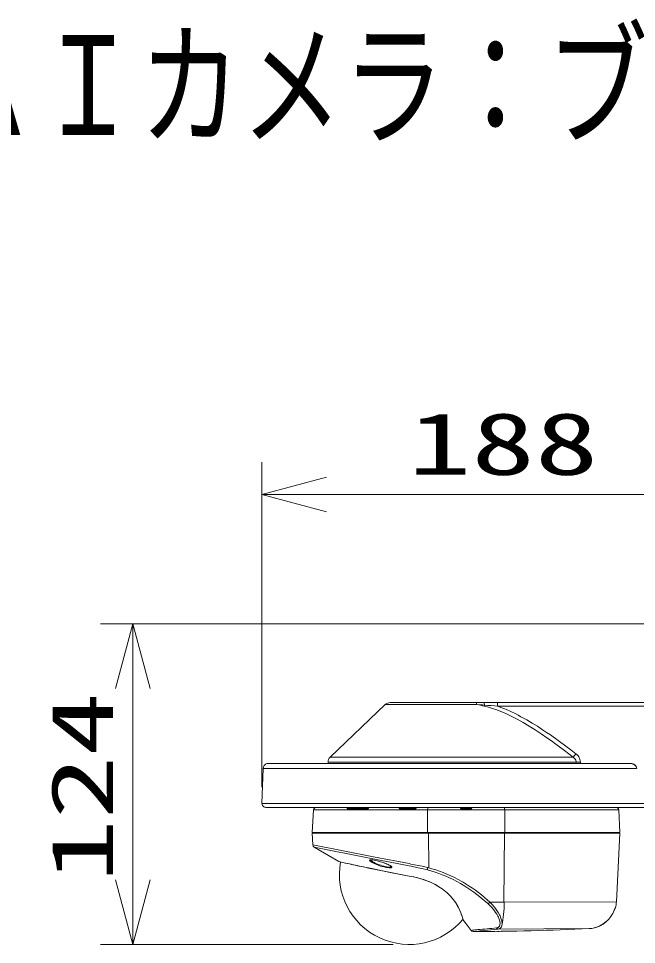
# Model space of a CAD drawing. Units: millimetres on the paper. Extents: x -62 to 65, y -59 to 59.
# Drawn here: x -0.75 to 23.15, y 23.51 to 59.3 of the extents above; entities that cross this region are included whole.
import ezdxf
from ezdxf.enums import TextEntityAlignment as Align

# ---------------------------------------------------------------- set-up
doc = ezdxf.new("R2010")
doc.units = ezdxf.units.MM
doc.layers.add('0-0_MOJI1', color=7, linetype='Continuous')
for name, color, linetype, lineweight in [('0-2_GAIKEI', 4, 'Continuous', 9), ('0-3_SUNPO', 7, 'Continuous', 9), ('0-4_0', 7, 'Continuous', 9)]:
    doc.layers.add(name, color=color, linetype=linetype, lineweight=lineweight)
doc.styles.add('ＭＳ ゴシック', font='')
doc.styles.get('ＭＳ ゴシック').set_extended_font_data('MS Gothic')

# ---------------------------------------------------------------- blocks, each defined once
blk = doc.blocks.new('_Open30')
at = {"layer": '0-4_0'}
blk.add_line((0, 0), (-1, 0), dxfattribs=at)
blk.add_lwpolyline([(-1, 0.2679), (0, 0), (-1, -0.2679)], dxfattribs=at)

msp = doc.modelspace()

# ---------------------------------------------------------------- linework, layer by layer
at = {"layer": '0-2_GAIKEI', "color": 7}
for p, q in [((13.432, 32.785), (11.303, 30.747)), ((17.248, 32.86), (13.618, 32.86)), ((17.248, 32.86), (25.856, 32.86)), ((22.932, 30.503), (8.87, 30.503)), ((11.222, 30.564), (11.219, 30.503)), ((8.713, 30.317), (8.666, 28.965)), ((8.816, 28.81), (25.82, 28.81)), ((10.658, 28.715), (10.612, 27.84)), ((10.665, 28.747), (10.675, 28.747)), ((22.463, 28.715), (22.509, 27.84)), ((10.61, 27.81), (22.51, 27.81)), ((10.634, 27.356), (10.61, 27.81)), ((10.612, 27.84), (18.06, 27.84)), ((18.06, 27.84), (22.509, 27.84)), ((22.372, 25.164), (22.51, 27.81)), ((11.637, 26.716), (10.683, 27.275)), ((22.286, 24.834), (22.286, 24.834)), ((22.32, 24.922), (22.32, 24.922)), ((22.334, 24.932), (22.325, 24.932)), ((21.519, 24.15), (21.519, 24.15))]:
    msp.add_line(p, q, dxfattribs=at)
at = {"layer": '0-2_GAIKEI'}
for p, q in [((16.975, 32.785), (13.432, 32.785)), ((17.27, 32.762), (17.261, 32.723)), ((17.779, 32.86), (17.779, 32.721)), ((25.845, 32.721), (17.779, 32.721)), ((8.856, 30.501), (22.943, 30.501)), ((11.303, 30.747), (20.699, 30.747)), ((20.979, 30.563), (20.979, 30.503)), ((23.149, 30.317), (8.713, 30.317)), ((8.666, 28.965), (23.776, 28.965)), ((10.658, 28.715), (15.069, 28.715)), ((11.975, 28.747), (12.739, 28.747)), ((11.989, 28.76), (12.751, 28.76)), ((12.026, 28.809), (12.028, 28.789)), ((12.028, 28.789), (12.731, 28.789)), ((12.044, 28.79), (12.044, 28.81)), ((12.731, 28.79), (12.044, 28.79)), ((12.731, 28.79), (12.731, 28.81)), ((12.731, 28.79), (12.731, 28.789)), ((12.731, 28.76), (12.731, 28.789)), ((12.781, 28.79), (12.781, 28.789)), ((13.99, 28.79), (13.99, 28.789)), ((14.013, 28.747), (14.582, 28.747)), ((14.02, 28.76), (14.587, 28.76)), ((14.04, 28.79), (14.04, 28.81)), ((14.04, 28.79), (14.04, 28.789)), ((14.567, 28.79), (14.04, 28.79)), ((14.04, 28.76), (14.04, 28.789)), ((14.567, 28.79), (14.567, 28.81)), ((14.567, 28.79), (14.567, 28.789)), ((14.617, 28.79), (14.617, 28.789)), ((15.069, 28.715), (15.061, 27.84)), ((15.069, 28.715), (16.56, 28.715)), ((16.34, 28.809), (16.34, 28.81)), ((16.36, 28.789), (16.36, 28.79)), ((16.759, 28.78), (16.362, 28.78)), ((16.39, 28.76), (16.56, 28.76)), ((16.39, 28.747), (16.56, 28.747)), ((16.731, 28.76), (16.56, 28.76)), ((18.052, 28.715), (16.56, 28.715)), ((16.731, 28.747), (16.731, 28.76)), ((16.761, 28.79), (16.761, 28.789)), ((18.052, 28.715), (22.463, 28.715)), ((18.052, 28.715), (18.06, 27.84)), ((10.64, 27.83), (11.957, 27.83)), ((10.641, 27.81), (10.64, 27.83)), ((12.216, 27.84), (12.216, 27.825)), ((12.56, 27.839), (12.284, 27.839)), ((12.574, 27.83), (14.033, 27.83)), ((14.033, 27.83), (14.032, 27.828)), ((14.058, 27.828), (14.032, 27.828)), ((14.56, 27.83), (15.066, 27.83)), ((15.102, 27.81), (15.114, 26.47)), ((16.56, 27.83), (18.055, 27.83)), ((18.051, 27.81), (18.025, 25.147)), ((18.055, 27.83), (18.055, 27.81)), ((18.055, 27.83), (22.48, 27.83)), ((22.48, 27.81), (22.48, 27.83)), ((22.494, 27.811), (22.494, 27.811)), ((14.36, 26.154), (14.36, 26.154)), ((15.114, 26.47), (15.073, 26.48)), ((15.57, 25.704), (15.568, 25.705)), ((15.827, 25.502), (15.825, 25.503)), ((17.481, 25.145), (18.025, 25.147)), ((18.025, 25.147), (18.026, 25.147)), ((18.026, 25.147), (18.035, 25.147)), ((18.035, 25.147), (22.372, 25.164)), ((17.871, 24.347), (17.871, 24.345)), ((17.871, 24.345), (17.871, 24.344)), ((17.032, 24.029), (16.831, 24.01)), ((17.098, 24.035), (17.032, 24.029)), ((17.804, 24.105), (17.098, 24.035)), ((17.798, 24.018), (17.77, 24.017)), ((17.798, 24.018), (17.916, 24.019)), ((17.804, 24.105), (21.326, 24.123)), ((17.916, 24.019), (17.916, 24.019)), ((17.951, 24.297), (17.951, 24.296)), ((18.266, 24.025), (18.384, 24.027)), ((18.384, 24.027), (18.411, 24.027))]:
    msp.add_line(p, q, dxfattribs=at)
for points in [[(17.27, 32.762), (17.267, 32.793), (17.263, 32.822), (17.258, 32.844), (17.252, 32.857), (17.25, 32.859), (17.248, 32.86)], [(20.699, 30.747), (20.365, 31.003), (20.028, 31.253), (19.858, 31.376), (19.687, 31.497), (19.459, 31.653), (19.229, 31.805), (18.997, 31.951), (18.766, 32.089), (18.651, 32.155), (18.534, 32.219), (18.378, 32.3), (18.222, 32.377), (18.065, 32.45), (17.905, 32.517), (17.744, 32.579), (17.583, 32.634), (17.422, 32.682), (17.261, 32.723)], [(20.807, 30.883), (20.613, 31.032), (20.418, 31.179), (20.121, 31.396), (19.821, 31.608), (19.67, 31.711), (19.519, 31.812), (19.315, 31.943), (19.111, 32.07), (18.905, 32.191), (18.681, 32.316), (18.569, 32.375), (18.457, 32.433), (18.287, 32.514), (18.118, 32.589), (17.948, 32.658), (17.779, 32.721)], [(20.979, 30.563), (20.974, 30.614), (20.963, 30.663), (20.946, 30.711), (20.921, 30.758), (20.891, 30.801), (20.856, 30.84), (20.833, 30.862), (20.807, 30.883)], [(11.222, 30.564), (20.819, 30.564), (20.82, 30.503)], [(20.819, 30.564), (20.818, 30.583), (20.815, 30.602), (20.809, 30.62), (20.802, 30.639), (20.782, 30.672), (20.755, 30.703), (20.728, 30.726), (20.699, 30.747)], [(22.943, 30.501), (22.961, 30.5), (22.982, 30.497), (23.002, 30.493), (23.023, 30.486), (23.056, 30.47), (23.085, 30.448)], [(12.026, 28.809), (12.007, 28.805), (11.989, 28.798), (11.977, 28.792), (11.967, 28.784), (11.96, 28.775), (11.956, 28.765), (11.958, 28.756), (11.963, 28.75), (11.97, 28.748), (11.975, 28.747)], [(12.028, 28.789), (12.012, 28.787), (11.996, 28.784), (11.982, 28.78), (11.977, 28.777), (11.971, 28.772), (11.969, 28.77), (11.97, 28.766), (11.972, 28.763), (11.977, 28.761), (11.989, 28.76)], [(12.739, 28.747), (12.75, 28.749), (12.761, 28.753), (12.773, 28.762), (12.782, 28.773), (12.788, 28.783), (12.795, 28.799), (12.798, 28.806), (12.799, 28.809)], [(13.969, 28.809), (13.968, 28.807), (13.967, 28.801), (13.968, 28.789), (13.971, 28.777), (13.978, 28.766), (13.988, 28.755), (13.999, 28.749), (14.013, 28.747)], [(14.567, 28.76), (14.567, 28.789), (14.04, 28.789)], [(14.582, 28.747), (14.595, 28.749), (14.607, 28.755), (14.617, 28.764), (14.624, 28.773), (14.629, 28.783), (14.633, 28.793), (14.636, 28.807), (14.637, 28.809)], [(16.34, 28.809), (16.341, 28.8), (16.342, 28.792), (16.348, 28.776), (16.352, 28.768), (16.363, 28.757), (16.375, 28.75), (16.39, 28.747), (16.39, 28.76)], [(16.781, 28.81), (16.781, 28.809), (16.78, 28.8), (16.779, 28.792), (16.773, 28.776), (16.768, 28.768), (16.758, 28.757), (16.746, 28.75), (16.731, 28.747), (16.56, 28.747)], [(12.284, 27.839), (12.26, 27.831), (12.247, 27.827), (12.216, 27.825), (11.953, 27.825)], [(11.957, 27.83), (11.962, 27.839), (11.962, 27.839), (11.962, 27.84), (11.963, 27.84)], [(12.555, 27.84), (12.563, 27.838), (12.57, 27.835), (12.574, 27.83), (12.575, 27.828)], [(12.596, 27.81), (12.586, 27.813), (12.578, 27.822), (12.575, 27.828)], [(14.045, 27.84), (14.041, 27.839), (14.037, 27.836), (14.033, 27.83)], [(14.06, 27.828), (14.067, 27.837), (14.075, 27.84)], [(16.56, 27.83), (15.066, 27.83), (15.066, 27.81)], [(10.634, 27.356), (12.973, 26.901), (14.353, 26.635)], [(10.683, 27.275), (12.83, 26.846), (14.36, 26.545)], [(14.36, 26.154), (13.626, 26.297), (12.908, 26.442), (12.582, 26.509)], [(13.252, 26.707), (13.127, 26.742), (13.066, 26.757), (13.008, 26.769), (12.957, 26.777), (12.912, 26.782), (12.887, 26.783), (12.866, 26.783), (12.849, 26.78), (12.835, 26.773), (12.831, 26.769), (12.829, 26.764), (12.83, 26.758), (12.832, 26.751), (12.839, 26.741), (12.85, 26.73), (12.871, 26.712), (12.897, 26.694), (12.933, 26.673), (12.974, 26.651), (13.063, 26.611), (13.156, 26.575), (13.252, 26.543)], [(13.252, 26.707), (13.122, 26.743), (13.018, 26.766), (12.948, 26.778), (12.901, 26.781), (12.876, 26.78), (12.863, 26.777)], [(12.871, 26.78), (12.877, 26.768), (12.889, 26.755), (12.904, 26.741), (12.922, 26.727), (12.967, 26.698), (13.007, 26.676), (13.049, 26.654), (13.102, 26.63), (13.157, 26.607), (13.26, 26.57), (13.318, 26.552), (13.375, 26.536), (13.426, 26.524), (13.476, 26.514), (13.538, 26.505), (13.594, 26.502), (13.618, 26.503), (13.639, 26.506), (13.651, 26.51), (13.66, 26.515), (13.664, 26.52), (13.666, 26.526)], [(13.252, 26.543), (13.314, 26.525), (13.375, 26.51), (13.429, 26.497), (13.483, 26.488), (13.532, 26.48), (13.579, 26.476), (13.61, 26.475), (13.638, 26.476), (13.658, 26.479), (13.673, 26.483), (13.682, 26.488), (13.686, 26.494), (13.688, 26.503), (13.683, 26.513), (13.674, 26.524), (13.659, 26.536), (13.628, 26.558), (13.588, 26.579), (13.544, 26.6), (13.491, 26.623), (13.435, 26.645), (13.317, 26.686), (13.252, 26.707)], [(13.252, 26.707), (13.386, 26.662), (13.496, 26.62), (13.572, 26.586), (13.62, 26.56), (13.65, 26.541), (13.666, 26.525)], [(15.073, 26.48), (14.856, 26.533), (14.712, 26.564), (14.424, 26.621), (14.353, 26.635)], [(15.064, 26.391), (14.853, 26.443), (14.712, 26.474), (14.43, 26.531), (14.36, 26.545)], [(14.36, 26.154), (14.537, 26.119), (14.624, 26.099), (14.779, 26.061), (14.855, 26.039), (14.931, 26.015), (15.042, 25.976), (15.15, 25.933), (15.256, 25.885), (15.359, 25.832), (15.467, 25.77), (15.57, 25.704)], [(16.51, 25.767), (16.34, 25.869), (16.202, 25.945), (16.063, 26.017), (15.922, 26.085), (15.78, 26.148), (15.639, 26.205), (15.499, 26.257), (15.358, 26.305), (15.231, 26.344), (15.104, 26.38), (15.104, 26.38), (15.104, 26.38), (15.067, 26.39), (15.067, 26.39), (15.064, 26.391)], [(16.56, 25.845), (16.445, 25.914), (16.395, 25.943), (16.254, 26.021), (16.111, 26.095), (15.966, 26.165), (15.821, 26.229), (15.676, 26.288), (15.531, 26.341), (15.385, 26.391), (15.235, 26.436), (15.114, 26.47)], [(16.074, 25.236), (16.133, 25.154), (16.187, 25.072), (16.234, 24.991), (16.277, 24.908), (16.315, 24.827), (16.353, 24.739), (16.374, 24.684), (16.41, 24.587), (16.433, 24.52), (16.464, 24.433)], [(17.411, 25.079), (17.466, 25.027), (17.52, 24.972), (17.563, 24.925), (17.606, 24.875), (17.654, 24.816), (17.701, 24.752), (17.747, 24.683), (17.791, 24.606), (17.811, 24.564), (17.83, 24.519), (17.842, 24.487), (17.852, 24.453), (17.862, 24.415)], [(17.481, 25.145), (17.562, 25.059), (17.642, 24.966), (17.695, 24.899), (17.748, 24.827), (17.799, 24.748), (17.848, 24.662), (17.871, 24.614), (17.893, 24.564), (17.92, 24.491), (17.937, 24.429), (17.946, 24.381), (17.95, 24.353), (17.951, 24.326), (17.951, 24.297)], [(17.871, 24.32), (17.868, 24.285), (17.864, 24.265), (17.86, 24.253), (17.846, 24.22), (17.84, 24.211), (17.83, 24.198), (17.814, 24.182), (17.798, 24.17), (17.783, 24.163), (17.77, 24.157), (17.749, 24.152), (17.729, 24.149)], [(17.916, 24.019), (17.836, 24.018), (17.77, 24.017), (17.769, 24.017), (17.77, 24.017), (17.798, 24.018)], [(17.951, 24.296), (17.948, 24.258), (17.943, 24.236), (17.939, 24.222), (17.925, 24.187), (17.919, 24.176), (17.908, 24.161), (17.893, 24.144), (17.876, 24.131), (17.861, 24.122), (17.847, 24.115), (17.824, 24.109), (17.804, 24.105)], [(18.384, 24.027), (18.409, 24.027), (18.412, 24.027), (18.409, 24.027), (18.392, 24.026), (18.285, 24.024), (18.266, 24.024)]]:
    msp.add_lwpolyline(points, dxfattribs=at)
at = {"layer": '0-2_GAIKEI', "color": 7}
for points in [[(22.932, 30.503), (22.969, 30.501), (23.009, 30.493), (23.046, 30.478), (23.076, 30.46), (23.088, 30.452)], [(23.157, 30.318), (23.152, 30.349), (23.14, 30.383), (23.123, 30.412), (23.099, 30.441), (23.088, 30.452)], [(10.675, 28.747), (10.675, 28.747), (10.675, 28.748), (10.677, 28.75), (10.687, 28.766), (10.694, 28.775), (10.714, 28.792), (10.737, 28.804), (10.76, 28.809)], [(10.76, 28.809), (10.734, 28.803), (10.71, 28.789), (10.69, 28.771), (10.678, 28.752)], [(10.76, 28.809), (10.733, 28.802), (10.709, 28.788), (10.689, 28.769), (10.682, 28.76)], [(14.36, 26.154), (13.52, 26.317), (12.787, 26.466), (12.587, 26.508)], [(14.36, 26.154), (14.525, 26.121), (14.689, 26.084), (14.809, 26.052), (14.927, 26.016), (15.043, 25.976), (15.155, 25.931), (15.264, 25.881), (15.37, 25.826), (15.471, 25.767), (15.568, 25.705)], [(16.071, 25.239), (16.116, 25.178), (16.157, 25.117), (16.195, 25.057), (16.229, 24.997), (16.26, 24.939), (16.313, 24.828), (16.356, 24.727), (16.405, 24.597), (16.451, 24.464), (16.459, 24.441), (16.464, 24.433)], [(22.286, 24.834), (22.296, 24.86), (22.319, 24.922), (22.324, 24.931), (22.324, 24.932), (22.325, 24.932), (22.325, 24.932)], [(22.32, 24.923), (22.294, 24.855), (22.286, 24.834)], [(16.442, 24.49), (16.459, 24.442), (16.464, 24.433)], [(16.464, 24.433), (16.561, 24.305), (16.75, 24.05)], [(21.519, 24.15), (21.606, 24.176), (21.687, 24.208), (21.769, 24.249), (21.841, 24.291), (21.897, 24.33), (21.96, 24.378), (21.98, 24.396)], [(21.98, 24.396), (21.931, 24.355), (21.856, 24.301), (21.776, 24.252), (21.695, 24.211), (21.612, 24.178), (21.528, 24.152), (21.519, 24.15)]]:
    msp.add_lwpolyline(points, dxfattribs=at)
for centre, radius, start, end in [((13.618, 32.591), 0.268, 90, 133.7546), ((8.913, 30.31), 0.2, 106.4505, 178), ((8.87, 30.453), 0.05, 90, 106.4505), ((11.487, 30.555), 0.266, 133.7546, 178), ((8.816, 28.96), 0.15, 178, 270), ((10.758, 28.71), 0.1, 157.983, 176.9891), ((10.683, 28.74), 0.02, 93.0679, 157.9757), ((10.771, 28.709), 0.1, 90, 95.9778), ((22.363, 28.71), 0.1, 3, 90), ((10.734, 27.361), 0.1, 183, 239.6369), ((11.652, 26.742), 0.0301, 239.665, 257.331), ((22.732, 75.451), 49.983, 257.185, 257.5709), ((14.36, 26.21), 2.7, 169.5506, 320.4427), ((25.391, 87.568), 62.389, 257.5811, 258.15667), ((14.201, 23.697), 2.429, 48.037, 55.7427), ((14.513, 24.038), 1.967, 37.6478, 48.1723), ((21.273, 25.222), 1.1, 344.6994, 357), ((21.254, 25.229), 1.105, 311.0827, 339.0874), ((21.254, 25.229), 1.105, 311.074, 339.0788), ((21.254, 25.229), 1.105, 311.0741, 339.0787), ((22.305, 24.94), 0.03, 289.4126, 344.6991), ((22.296, 24.94), 0.03, 321.1022, 344.7312), ((16.83, 24.11), 0.1, 216.5053, 270), ((16.56, 124.01), 100, 270.15493, 272.73135), ((21.273, 25.222), 1.1, 272.7314, 282.8951)]:
    msp.add_arc(centre, radius, start, end, dxfattribs=at)
at = {"layer": '0-2_GAIKEI'}
for centre, radius, start, end in [((14.198, 19.304), 13.765, 77.1414, 78.3604), ((22.136, 97.526), 64.946, 265.44172, 265.7028), ((13.698, -14.327), 47.225, 85.0427, 85.6622), ((20.914, 34.029), 3.466, 268.4267, 271.0626), ((22.932, 30.469), 0.0349, 70.2664, 90), ((23.073, 30.459), 0.016, 317.7613, 332.3393), ((12.044, 28.665), 0.145, 90, 97.0344), ((12.044, 28.652), 0.138, 90, 96.441), ((12.76, 30.234), 1.445, 268.8462, 270.829), ((12.76, 26.623), 2.167, 89.4474, 90.7693), ((12.751, 28.79), 0.03, 270, 0), ((12.801, 28.79), 0.02, 90, 180), ((12.801, 28.789), 0.0199, 94.9259, 180), ((12.801, 28.807), 0.0025, 90, 146.5548), ((13.97, 28.808), 0.0016, 90, 180), ((13.97, 28.789), 0.0199, 0, 93.6208), ((13.97, 28.79), 0.02, 0, 90), ((14.02, 28.79), 0.03, 180, 270), ((14.011, 30.234), 1.445, 269.171, 271.1538), ((14.011, 26.623), 2.167, 89.2307, 90.5526), ((14.596, 30.234), 1.445, 268.8462, 270.829), ((14.597, 26.623), 2.167, 89.4474, 90.7693), ((14.587, 28.79), 0.03, 270, 0), ((14.637, 28.79), 0.02, 90, 180), ((14.637, 28.789), 0.0199, 90, 180), ((14.638, 28.808), 0.0015, 90, 180), ((16.34, 28.79), 0.02, 0, 90), ((16.34, 28.789), 0.0199, 0, 90), ((16.39, 28.79), 0.03, 180, 270), ((16.731, 28.79), 0.03, 270, 0), ((16.781, 28.79), 0.02, 90, 180), ((16.781, 28.789), 0.0199, 90, 180), ((10.631, 27.83), 0.01, 0, 90), ((11.931, 27.834), 0.0246, 270, 337.3301), ((11.98, 27.812), 0.0292, 142.8377, 154.7248), ((14.006, 27.837), 0.0276, 270, 339.8584), ((14.033, 27.84), 0.03, 270, 337.6862), ((14.076, 27.821), 0.0189, 90, 158.8465), ((14.059, 27.83), 0.0024, 270, 312.0886), ((14.538, 27.81), 0.03, 30, 90), ((14.59, 27.84), 0.03, 210, 270), ((22.49, 27.83), 0.01, 90, 180), ((22.483, 27.795), 0.0191, 54.7788, 100.4744), ((22.497, 27.875), 0.0656, 254.5532, 270), ((23.131, 27.874), 0.641, 183.0104, 185.6227), ((22.498, 27.815), 0.0057, 235.5579, 270), ((22.667, 75.054), 49.581, 257.1457, 257.5366), ((25.296, 86.998), 61.81, 257.54701, 258.13034), ((13.351, 20.667), 6.092, 47.3178, 58.2121), ((14.2, 23.696), 2.43, 47.9825, 55.6977), ((14.51, 24.032), 1.973, 37.5903, 48.1354), ((13.425, 20.791), 5.855, 47.0882, 58.2007), ((17.432, 24.323), 0.44, 3.1017, 12.0969), ((17.538, 24.33), 0.333, 358.1469, 2.3846), ((17.205, 21.446), 2.644, 95.5815, 99.9166), ((17.373, 19.839), 4.259, 94.8361, 95.7254), ((6.576, 142.216), 118.593, 275.04956, 275.39647), ((16.56, 124.04), 100.029, 270.77639, 270.97695)]:
    msp.add_arc(centre, radius, start, end, dxfattribs=at)
for centre, major_axis, ratio, start_param, end_param in [((16.95, 32.591), (0, 0.268), 0.132455, 5.519523, 6.283185), ((20.807, 30.891), (-0.122, -0.158), 0.023949, 0.440755, 1.539767), ((22.928, 30.309), (0.221, -0.015), 0.903747, 0.11341, 0.844737), ((11.989, 28.74), (0, -0.02), 0.757202, 3.141593, 4.327992), ((12.751, 28.74), (0, 0.02), 0.615505, 6.283185, 7.469585), ((14.02, 28.74), (0, -0.02), 0.3795, 3.141593, 4.327992), ((14.587, 28.74), (0, 0.02), 0.273939, 6.283185, 7.469585), ((15.087, 28.71), (0, 0.1), 0.183485, 0, 1.518436), ((18.033, 28.71), (0, 0.1), 0.183485, 4.76475, 6.283203), ((14.033, 27.84), (0, -0.03), 0.927184, 0, 1.15928), ((15.064, 27.83), (0, -0.01), 0.183486, 1.588201, 3.139607), ((18.057, 27.83), (0, -0.01), 0.18349, 3.141593, 4.694936), ((22.464, 27.808), (0.0299, 0.003), 0.524244, 0.013056, 0.94878), ((15.091, 26.486), (-0.0255, -0.0967), 0.164663, 4.809794, 6.114603), ((17.472, 25.15), (-0.0684, -0.073), 0.100734, 0.363683, 1.593427), ((17.833, 25.205), (0.005, -1.1), 0.183251, 0.598988, 1.517369), ((17.802, 24.205), (0.0099, -0.0995), 0.89956, 5.2247, 6.187005), ((16.56, 123.28), (99.649, 0), 0.996195, 4.725991, 4.729505), ((16.56, 123.245), (99.615, 0), 0.996195, 4.725996, 4.729511), ((18.265, 24.054), (0, 0.03), 0.001492, 2.941738, 3.141056)]:
    msp.add_ellipse(centre, major_axis=major_axis, ratio=ratio, start_param=start_param, end_param=end_param, dxfattribs=at)
at = {"layer": '0-2_GAIKEI', "color": 7}
for centre, major_axis, ratio, start_param, end_param in [((10.693, 28.74), (0, 0.02), 0.998225, 0.820399, 1.1864), ((21.519, 24.933), (0.689, 0.615), 0.766721, 4.11224, 4.69754)]:
    msp.add_ellipse(centre, major_axis=major_axis, ratio=ratio, start_param=start_param, end_param=end_param, dxfattribs=at)
at = {"layer": '0-3_SUNPO'}
for p, q in [((8.666, 29.59), (8.666, 42.157)), ((11.166, 40.907), (24.96, 40.907)), ((26.784, 35.908), (2.416, 35.908)), ((3.666, 33.408), (3.666, 26.01)), ((13.735, 23.51), (2.416, 23.51))]:
    msp.add_line(p, q, dxfattribs=at)

# ---------------------------------------------------------------- block references
at = {"layer": '0-3_SUNPO', "xscale": 2.5, "yscale": 2.5}
for p, rotation in [((8.666, 40.907), 180), ((3.666, 35.908), 90), ((3.666, 23.51), 270)]:
    msp.add_blockref('_Open30', p, dxfattribs=dict(at, rotation=rotation))

# ---------------------------------------------------------------- texts
at = {"layer": '0-0_MOJI1', "style": 'ＭＳ ゴシック', "width": 0.75}
msp.add_text('屋外２ＭＰドームＡＩカメラ：ブラック（壁取付金具付）', height=3.849, dxfattribs=at).set_placement((-35.463, 53.651), align=Align.BOTTOM_LEFT)
at = {"layer": '0-3_SUNPO', "style": 'ＭＳ ゴシック', "width": 1.5}
msp.add_text('188', height=2.405, dxfattribs=at).set_placement((14.313, 40.944), align=Align.BOTTOM_LEFT)
msp.add_text('124', height=2.405, rotation=90, dxfattribs=at).set_placement((3.628, 25.899), align=Align.BOTTOM_LEFT)

doc.saveas('drawing.dxf')
